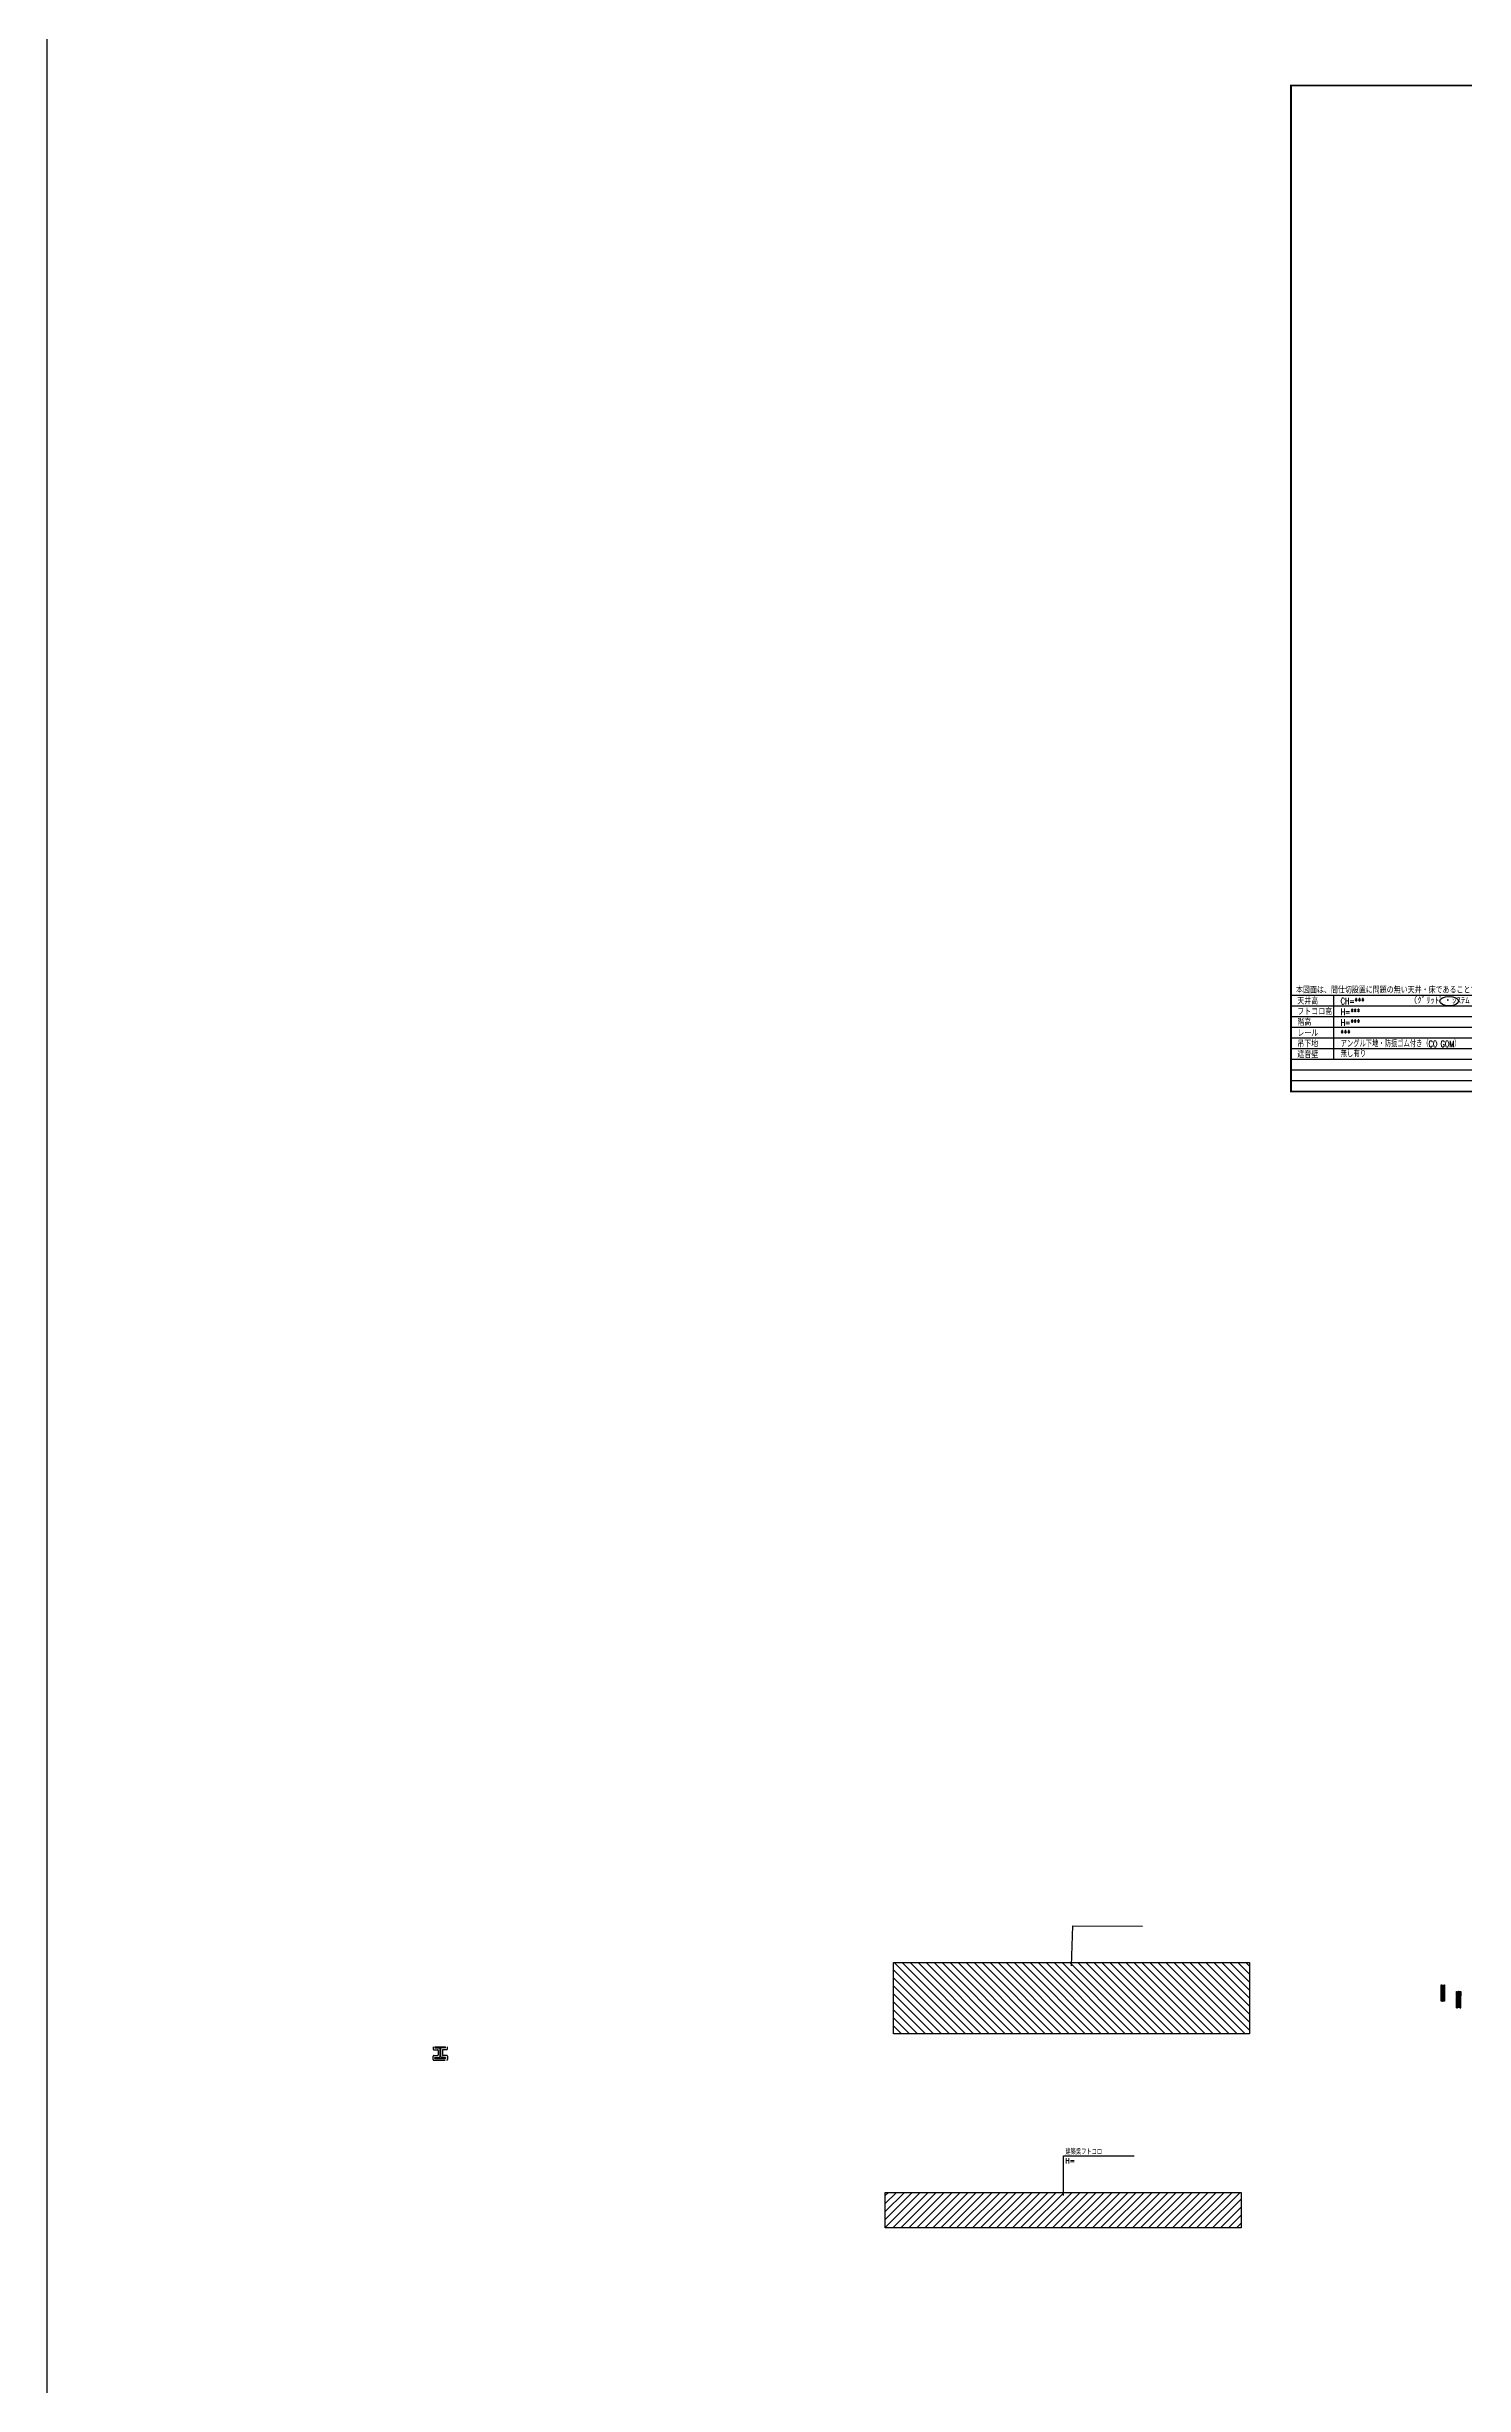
# Model space of a CAD drawing. Header units: inches. Extents: x 0 to 357596, y -35 to 212559.
# Drawn here: x 0 to 39809, y 106227 to 171889 of the extents above; entities that cross this region are included whole.
import ezdxf
from ezdxf.enums import TextEntityAlignment as Align

# ---------------------------------------------------------------- set-up
doc = ezdxf.new("R2010")
doc.units = ezdxf.units.IN
doc.header["$LTSCALE"] = 10
doc.header["$MEASUREMENT"] = 0
doc.linetypes.add('PHANTOM', pattern=[63.5, 31.75, -6.35, 6.35, -6.35, 6.35, -6.35])
for name, color, linetype in [('_P15_文字', 3, 'Continuous'), ('_P15_製品', 4, 'Continuous'), ('_P15_製品寸法', 9, 'Continuous'), ('_グラスウール', 2, 'BATTING'), ('_別途', 6, 'PHANTOM'), ('_図面枠', 7, 'Continuous'), ('_図面補足', 3, 'Continuous'), ('_文字', 3, 'Continuous'), ('_製品', 4, 'Continuous'), ('_躯体', 8, 'Continuous')]:
    doc.layers.add(name, color=color, linetype=linetype)
doc.layers.add('_ポイント', color=1, linetype='Continuous', plot=False)
doc.styles.add('OKAMURA', font='simplex8.shx', dxfattribs={"width": 0.7, "bigfont": 'BIGFONT.shx'})
doc.linetypes.add('BATTING', pattern='A,0.00254,-2.54,[134,ltypeshp.shx,S=2.54,R=0,X=-2.54,Y=0],-5.08,[134,ltypeshp.shx,S=2.54,R=180,X=2.54,Y=0],-2.54', length=10.16254)
doc.dimstyles.new('OKAMURA-050', dxfattribs={"dimscale": 50, "dimtxt": 3, "dimasz": 1, "dimexe": 0, "dimexo": 3, "dimgap": 1, "dimtad": 1, "dimdec": 8, "dimdsep": 46, "dimtxsty": 'OKAMURA', "dimblk1": 'DOT', "dimblk2": 'DOT', "dimsah": 1, "dimcen": 0, "dimclrt": 3, "dimadec": 0, "dimazin": 0, "dimtfac": 1, "dimtdec": 8, "dimtix": 1, "dimtmove": 2, "dimatfit": 3, "dimfxl": 1, "dimtolj": 1, "dimarcsym": 0})
pattern_1 = [(37.5, (0, 0), (-0.32, 9.78826), [0, -7.7216, 0, -8.636, 0, -8.255]), (7.5, (0, 0), (8.99047, 14.3365), [0, -4.1656, 0, -6.9596, 0, -2.667]), (327.5, (-6.248, 0), (15.81985, 0.02874), [0, -2.54, 0, -9.144, 0, -11.938]), (317.5, (-6.248, 0), (15.27113, 4.4586), [0, -1.27, 0, -5.9944, 0, -6.858])]

# ---------------------------------------------------------------- blocks, each defined once
blk = doc.blocks.new('_DOT')
at = {"color": 0, "linetype": 'ByBlock'}
blk.add_line((-0.5, 0), (-1, 0), dxfattribs=at)
at = {"color": 0, "linetype": 'ByBlock', "const_width": 0.5}
blk.add_lwpolyline([(-0.25, 0, 1), (0.25, 0, 1)], format="xyb", close=True, dxfattribs=at)
blk = doc.blocks.new('*U95')
at = {"layer": '_別途'}
h = blk.add_hatch(dxfattribs=at)
h.set_pattern_fill('AR-SAND', color=256, scale=0.2, style=0)
h.set_pattern_definition(pattern_1)
h.paths.add_polyline_path([(-59, 457), (-46, 457), (-46, 332), (-59, 332)])
h = blk.add_hatch(dxfattribs=at)
h.set_pattern_fill('AR-SAND', color=256, scale=0.2, style=0)
h.set_pattern_definition(pattern_1)
h.paths.add_polyline_path([(-59, 0), (-46, 0), (-46, 322), (-59, 322)])
h = blk.add_hatch(dxfattribs=at)
h.set_pattern_fill('AR-SAND', color=256, scale=0.2, style=0)
h.set_pattern_definition(pattern_1)
h.paths.add_polyline_path([(-46, 457), (-34, 457), (-34, 332), (-46, 332)])
h = blk.add_hatch(dxfattribs=at)
h.set_pattern_fill('AR-SAND', color=256, scale=0.2, style=0)
h.set_pattern_definition(pattern_1)
h.paths.add_polyline_path([(-46, 0), (-34, 0), (-34, 322), (-46, 322)])
h = blk.add_hatch(dxfattribs=at)
h.set_pattern_fill('AR-SAND', color=256, scale=0.2, style=0)
h.set_pattern_definition(pattern_1)
h.paths.add_polyline_path([(34, 457), (46, 457), (46, 332), (34, 332)])
h = blk.add_hatch(dxfattribs=at)
h.set_pattern_fill('AR-SAND', color=256, scale=0.2, style=0)
h.set_pattern_definition(pattern_1)
h.paths.add_polyline_path([(34, 0), (46, 0), (46, 322), (34, 322)])
h = blk.add_hatch(dxfattribs=at)
h.set_pattern_fill('AR-SAND', color=256, scale=0.2, style=0)
h.set_pattern_definition(pattern_1)
h.paths.add_polyline_path([(46, 457), (59, 457), (59, 332), (46, 332)])
h = blk.add_hatch(dxfattribs=at)
h.set_pattern_fill('AR-SAND', color=256, scale=0.2, style=0)
h.set_pattern_definition(pattern_1)
h.paths.add_polyline_path([(46, 0), (59, 0), (59, 322), (46, 322)])
at = {"layer": '_グラスウール', "ltscale": 4}
for points in [[(0, 332), (0, 457), (0, 457)], [(0, 0), (0, 322), (0, 322)]]:
    blk.add_lwpolyline(points, dxfattribs=at)
at = {"layer": '_ポイント'}
blk.add_point((0, 457), dxfattribs=at)
at = {"layer": '_別途'}
for p, q in [((-59, 332), (-59, 457)), ((-59, 0), (-59, 322)), ((-46, 332), (-46, 457)), ((-46, 0), (-46, 322)), ((-34, 332), (-34, 457)), ((-34, 0), (-34, 322)), ((34, 332), (34, 457)), ((34, 0), (34, 322)), ((46, 0), (46, 322)), ((59, 332), (59, 457)), ((59, 0), (59, 322))]:
    blk.add_line(p, q, dxfattribs=at)
at = {"layer": '_製品'}
blk.add_line((46, 332), (46, 457), dxfattribs=at)
at = {"layer": 'Defpoints', "ltscale": 2}
for points in [[(-59, 457), (-46, 457), (-46, 332), (-59, 332)], [(-59, 0), (-46, 0), (-46, 322), (-59, 322)], [(-46, 457), (-34, 457), (-34, 332), (-46, 332)], [(-46, 0), (-34, 0), (-34, 322), (-46, 322)], [(34, 457), (46, 457), (46, 332), (34, 332)], [(34, 0), (46, 0), (46, 322), (34, 322)], [(46, 457), (59, 457), (59, 332), (46, 332)], [(46, 0), (59, 0), (59, 322), (46, 322)]]:
    blk.add_lwpolyline(points, close=True, dxfattribs=at)
blk = doc.blocks.new('*U94')
at = {"layer": '_別途'}
h = blk.add_hatch(dxfattribs=at)
h.set_pattern_fill('AR-SAND', color=256, scale=0.2, style=0)
h.set_pattern_definition(pattern_1)
h.paths.add_polyline_path([(-46, 332), (-33, 332), (-33, 457), (-46, 457)])
h.paths.add_polyline_path([(-46, 0), (-33, 0), (-33, 322), (-46, 322)])
h = blk.add_hatch(dxfattribs=at)
h.set_pattern_fill('AR-SAND', color=256, scale=0.2, style=0)
h.set_pattern_definition(pattern_1)
h.paths.add_polyline_path([(34, 332), (46, 332), (46, 457), (34, 457)])
h.paths.add_polyline_path([(34, 0), (46, 0), (46, 322), (34, 322)])
at = {"layer": '_グラスウール', "ltscale": 4}
for points in [[(0, 332), (0, 457), (0, 457)], [(0, 0), (0, 322), (0, 322)]]:
    blk.add_lwpolyline(points, dxfattribs=at)
at = {"layer": '_ポイント', "ltscale": 2}
blk.add_point((0, 0), dxfattribs=at)
blk.add_point((0, 0), dxfattribs=at)
at = {"layer": '_別途'}
for p, q in [((-46, 457), (-46, 332)), ((-46, 0), (-46, 322)), ((-33, 332), (-33, 457)), ((-33, 322), (-33, 0)), ((34, 457), (34, 332)), ((34, 322), (34, 0)), ((46, 332), (46, 457)), ((46, 0), (46, 322))]:
    blk.add_line(p, q, dxfattribs=at)
at = {"layer": 'Defpoints'}
for points in [[(-46, 332), (-46, 457), (-33, 457), (-33, 332)], [(-33, 322), (-33, 0), (-46, 0), (-46, 322)], [(34, 332), (34, 457), (46, 457), (46, 332)], [(46, 322), (46, 0), (34, 0), (34, 322)]]:
    blk.add_lwpolyline(points, close=True, dxfattribs=at)
blk = doc.blocks.new('Zuwaku_A1')
at = {"layer": '_図面枠', "color": 7, "linetype": 'Continuous'}
for p, q in [((484.5, 48), (0, 48)), ((582, 42), (0, 42)), ((582, 36), (0, 36)), ((582, 30), (0, 30)), ((484.5, 24), (0, 24)), ((632, 18), (0, 18)), ((582, 12), (0, 12)), ((582, 6), (0, 6))]:
    blk.add_line(p, q, dxfattribs=at)
at = {"layer": '_図面枠', "color": 7, "const_width": 1}
blk.add_lwpolyline([(803, 565), (0, 565), (0, 0), (803, 0)], close=True, dxfattribs=at)
at = {"layer": '_図面枠', "color": 7, "const_width": 0.7}
blk.add_lwpolyline([(0, 54), (803, 54)], dxfattribs=at)
at = {"layer": '_図面枠', "color": 3, "style": 'OKAMURA', "flags": 8}
for tag, p, height, width in [('備考欄01', (3, 49.5), 3.5, 0.7), ('備考欄02', (3, 43.5), 3.5, 0.7), ('備考欄03', (3, 37.5), 3.5, 0.7), ('ビス打ち確認01', (479.2, 43.5), 3, 0.7), ('ビス打ち確認02', (479.2, 37.5), 3, 0.7), ('図面更新内容01', (487.5, 37.5), 3, 0.7), ('BUKKENNAME', (651.5, 46.4), 5, 0.7), ('KOKYAKUNAME', (651.6, 36.2), 5, 0.7), ('備考欄04', (3, 31.5), 3.5, 0.7), ('備考欄05', (3, 25.5), 3.5, 0.7), ('ビス打ち確認03', (479.2, 31.5), 3, 0.7), ('ビス打ち確認04', (479.2, 25.5), 3, 0.7), ('図面更新内容02', (487.5, 31.5), 3, 0.7), ('図面更新内容03', (487.5, 25.5), 3, 0.7), ('ZUMENNAME(FREE_INPUT)', (651.7, 26.6), 5, 0.7), ('備考欄06', (3, 19.5), 3.5, 0.7), ('備考欄07', (3, 13.5), 3.5, 0.7), ('ビス打ち確認05', (479.2, 19.5), 3, 0.7), ('ビス打ち確認06', (479.2, 13.5), 3, 0.7), ('図面更新内容04', (487.5, 19.5), 3, 0.7), ('図面更新内容05', (487.5, 13.5), 3, 0.7), ('備考欄08', (3, 7.5), 3.5, 0.7), ('備考欄09', (3, 1.5), 3.5, 0.7), ('避難安全検証法', (443, 1.5), 3.5, 0.8), ('ビス打ち確認07', (479.2, 7.5), 3, 0.7), ('ビス打ち確認08', (479.2, 1.5), 3, 0.7), ('図面更新内容06', (487.5, 7.5), 3, 0.7)]:
    blk.add_attdef(tag, p, '', height=height, dxfattribs=dict(at, width=width))
at = {"layer": '_図面枠', "color": 3, "style": 'OKAMURA', "width": 0.7, "flags": 8}
for tag, height, p in [('最終更新年', 4, (556.8, 46)), ('最終更新月', 4, (565.3, 46)), ('最終更新日', 4, (573.8, 46)), ('SYODAKU-DATE', 5, (629.2, 4.9)), ('SEKKEI-DATE', 5, (691.5, 0.7)), ('KENZU', 5, (719.5, 0.7)), ('SEKKEI', 5, (747.5, 0.7)), ('YOUSUU-KO', 5, (786.7, 7.7)), ('SEIZU', 5, (775.5, 0.7)), ('YOUSUU', 5, (800.8, 7.7))]:
    blk.add_attdef(tag, text='', height=height, dxfattribs=at).set_placement(p, align=Align.RIGHT)
for tag, height, p in [('図面更新日01', 3, (557, 37.5)), ('更新者名01', 3, (575.7, 37.5)), ('ZUMENSCALE', 5, (606.8, 37.7)), ('図面更新日02', 3, (557, 31.5)), ('図面更新日03', 3, (557, 25.5)), ('更新者名02', 3, (575.7, 31.5)), ('更新者名03', 3, (575.7, 25.5)), ('ZUMENSCALE02', 5, (606.8, 28.8)), ('図面更新日04', 3, (557, 19.5)), ('図面更新日05', 3, (557, 13.5)), ('更新者名04', 3, (575.7, 19.5)), ('更新者名05', 3, (575.7, 13.5)), ('図面更新日06', 3, (557, 7.5)), ('SYODAKUCHECK', 8, (597.3, 4.9)), ('更新者名06', 3, (575.7, 7.5))]:
    blk.add_attdef(tag, text='', height=height, dxfattribs=at).set_placement(p, align=Align.CENTER)
at = {"layer": '_図面補足', "color": 2, "style": 'OKAMURA', "width": 0.8, "flags": 8}
blk.add_attdef('注意事項', (2.8, 55.2), '', height=3.5, dxfattribs=at)
at = {"layer": 'Defpoints', "style": 'OKAMURA', "width": 0.7, "flags": 8}
blk.add_attdef('ZUWAKUTYPE', text='', height=3.5, dxfattribs=at).set_placement((800.8, 2.8), align=Align.RIGHT)
blk = doc.blocks.new('P15_FRAME')
at = {"layer": '_図面枠'}
blk.add_line((1197, 2700), (1197, 900), dxfattribs=at)
at = {"layer": '_文字', "color": 1}
blk.add_ellipse((4440, 2542), major_axis=(262, 0), ratio=0.506574, dxfattribs=at)
at = {"layer": '_図面枠'}
ref = blk.add_blockref('Zuwaku_A1', (0, 0), dxfattribs=dict(at, xscale=50, yscale=50, zscale=50))
ref.add_attrib('注意事項', '本図面は、間仕切設置に問題の無い天井・床であることで作図されています。', (141, 2762), dxfattribs={"layer": '_図面補足', "color": 2, "height": 175, "style": 'OKAMURA', "width": 0.8, "flags": 8})
at = {"layer": '_文字', "style": 'OKAMURA'}
for s, height, width, p in [('天井高 ', 175, 0.8, (177, 2450)), ('CH=***', 180, 0.7, (1396, 2450)), ('階高 ', 175, 0.8, (177, 1850)), ('フトコロ高 ', 175, 0.8, (177, 2150)), ('H=***', 180, 0.7, (1396, 2150)), ('H=***', 180, 0.7, (1396, 1850)), ('吊下地', 175, 0.8, (177, 1250)), ('レール', 175, 0.8, (177, 1550)), ('***', 180, 0.7, (1396, 1550)), ('アングル下地・防振ゴム付き（CO GOM）', 180, 0.7, (1396, 1250)), ('遮音壁', 175, 0.8, (177, 950)), ('無し', 180, 0.7, (1396, 970))]:
    blk.add_text(s, height=height, dxfattribs=dict(at, width=width)).set_placement(p)
blk.add_text('（ｸﾞﾘｯﾄﾞ・ｼｽﾃﾑ・在来）', height=175, dxfattribs=at).set_placement((3302, 2462))
at = {"layer": '_文字', "color": 1, "style": 'OKAMURA', "width": 0.7}
blk.add_text('有り', height=180, dxfattribs=at).set_placement((1756, 970))
blk = doc.blocks.new('*U377')
at = {"layer": '_別途'}
for p, q in [((-200, 0), (-200, -62)), ((-200, -360), (-200, -268)), ((-180, -82), (-79, -82)), ((-180, -248), (-79, -248)), ((-180, -380), (180, -380)), ((-59, -102), (-59, -185)), ((-59, -185), (-59, -228)), ((58, -102), (58, -192)), ((58, -185), (58, -228)), ((180, -82), (78, -82)), ((180, -248), (78, -248)), ((200, -62), (200, 0)), ((200, -268), (200, -360))]:
    blk.add_line(p, q, dxfattribs=at)
for centre, start, end in [((-180, -62), 180, 270), ((-180, -268), 90, 180), ((-180, -360), 180, 270), ((-79, -102), 0, 90), ((-79, -228), 270, 0), ((78, -102), 90, 180), ((78, -228), 180, 270), ((180, -62), 270, 0), ((180, -268), 0, 90), ((180, -360), 270, 0)]:
    blk.add_arc(centre, 20, start, end, dxfattribs=at)
at = {"layer": '_躯体'}
for p, q in [((-150, 0), (-150, -32)), ((-150, 0), (150, 0)), ((-150, -32), (-20, -32)), ((-150, -298), (-20, -298)), ((-150, -330), (-150, -298)), ((-150, -330), (150, -330)), ((-9, -43), (-9, -185)), ((-9, -185), (-9, -287)), ((8, -43), (8, -185)), ((8, -185), (8, -287)), ((150, -32), (19, -32)), ((150, -298), (19, -298)), ((150, -32), (150, 0)), ((150, -298), (150, -330))]:
    blk.add_line(p, q, dxfattribs=at)
for centre, start, end in [((-20, -43), 0, 90), ((-20, -287), 270, 0), ((19, -43), 90, 180), ((19, -287), 180, 270)]:
    blk.add_arc(centre, 11, start, end, dxfattribs=at)
blk = doc.blocks.new('*U371')
at = {"layer": '_躯体'}
h = blk.add_hatch(dxfattribs=at)
h.set_pattern_fill('ANSI31', color=256, scale=50)
h.set_pattern_definition([(45, (0, 0), (-112.2532, 112.2532), [])])
h.paths.add_polyline_path([(10000, 0), (0, 0), (0, -1000), (10000, -1000)])
for p, q in [((0, 0), (10000, 0)), ((0, -1000), (0, 0)), ((10000, 0), (10000, -1000)), ((10000, -1000), (0, -1000))]:
    blk.add_line(p, q, dxfattribs=at)
at = {"layer": '_P15_文字', "insert": (5063, 1212), "char_height": 150, "attachment_point": 1, "style": 'OKAMURA'}
blk.add_mtext_dynamic_manual_height_columns('建築梁フトコロH=', width=1114.89, gutter_width=37.5, heights=[0], dxfattribs=at)
at = {"layer": '_P15_文字'}
blk.add_leader([(5007, -88), (5007, 1028), (6997, 1028)], dimstyle='OKAMURA-050', override={"dimgap": 1, "dimtad": 0}, dxfattribs=at)
blk = doc.blocks.new('*U369')
at = {"layer": '_躯体'}
h = blk.add_hatch(dxfattribs=at)
h.set_pattern_fill('ANSI31', color=256, scale=50, angle=90)
h.set_pattern_definition([(135, (105533.23, 18846.78), (-112.2532, -112.2532), [])])
h.paths.add_polyline_path([(10000, -2000), (10000, 0), (0, 0), (0, -2000)])
for p, q in [((0, 0), (10000, 0)), ((0, -2000), (0, 0)), ((10000, 0), (10000, -2000)), ((10000, -2000), (0, -2000))]:
    blk.add_line(p, q, dxfattribs=at)
at = {"layer": '_P15_文字'}
blk.add_leader([(5007, -88), (5037, 1028), (6997, 1026)], dimstyle='OKAMURA-050', override={"dimgap": 1, "dimtad": 0}, dxfattribs=at)

msp = doc.modelspace()

# ---------------------------------------------------------------- linework, layer by layer
msp.add_lwpolyline([(0, 0), (357596, 0), (357596, 212559), (0, 212559)], close=True)

# ---------------------------------------------------------------- block references
for name, p in [('*U369', (23776, 118094)), ('*U94', (39211, 117014)), ('*U95', (39653, 116825)), ('*U371', (23546, 111642))]:
    msp.add_blockref(name, p)
at = {"layer": '_P15_製品'}
msp.add_blockref('*U377', (11052, 115731), dxfattribs=at)
at = {"layer": '_P15_製品寸法'}
msp.add_blockref('P15_FRAME', (34943, 142551), dxfattribs=at)

doc.saveas('drawing.dxf')
